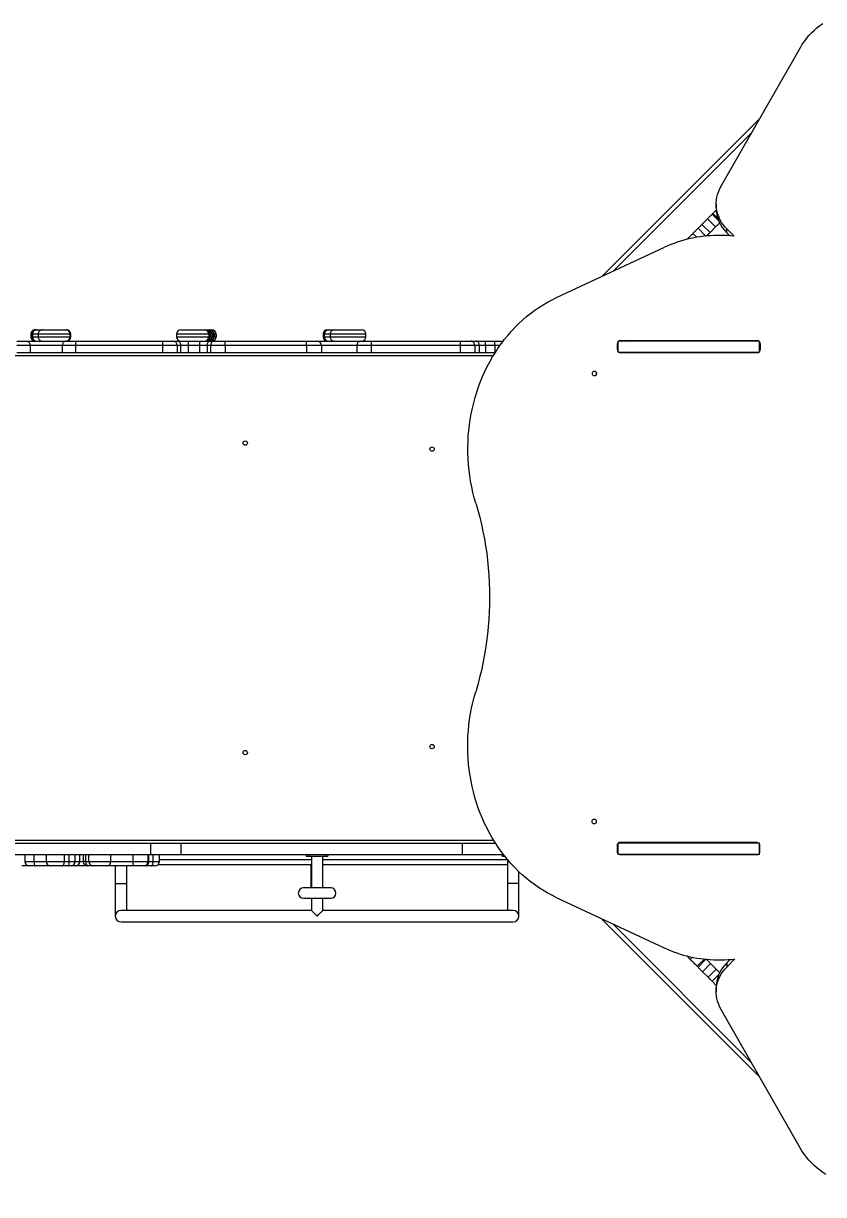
# Model space of a CAD drawing. Header units: millimetres. Extents: x -6796 to 9036, y -6828 to 5710.
# Drawn here: x 1293 to 2762, y -406 to 1743 of the extents above; entities that cross this region are included whole.
import ezdxf

# ---------------------------------------------------------------- set-up
doc = ezdxf.new("R2010")
doc.units = ezdxf.units.MM
doc.layers.add('DIKOM_РАЗМЕР_ЗОНА', color=7, linetype='Continuous')
doc.layers.add('DIKOM_РАЗМЕР_ОБЪЕКТА', color=7, linetype='Continuous')
doc.styles.add('style1', font='arial.ttf', dxfattribs={"width": 0.8})
doc.dimstyles.new('1-50', dxfattribs={"dimtxt": 300, "dimasz": 200, "dimexe": 100, "dimexo": 0, "dimgap": 100, "dimtad": 1, "dimtxsty": 'style1', "dimcen": 200, "dimclrd": 7, "dimclre": 7, "dimclrt": 7, "dimadec": 1, "dimazin": 2, "dimtfac": 1, "dimtmove": 0, "dimatfit": 2, "dimfxl": 0, "dimlwd": 25, "dimlwe": 18, "dimarcsym": 0})

# ---------------------------------------------------------------- blocks, each defined once
blk = doc.blocks.new('*D11')
at = {"layer": 'Defpoints', "color": 0, "transparency": 16777216}
for p in [(-5295.5, 688.9), (5479.4, 352.8), (5479.4, -5858.2)]:
    blk.add_point(p, dxfattribs=at)
at = {"layer": 'DIKOM_РАЗМЕР_ОБЪЕКТА', "color": 7, "lineweight": 18, "transparency": 16777216}
for p, q in [((-5295.5, 688.9), (-5295.5, -5958.2)), ((5479.4, 352.8), (5479.4, -5958.2))]:
    blk.add_line(p, q, dxfattribs=at)
at = {"layer": 'DIKOM_РАЗМЕР_ОБЪЕКТА', "color": 7, "lineweight": 25, "transparency": 16777216}
blk.add_line((-5095.5, -5858.2), (5279.4, -5858.2), dxfattribs=at)
at = {"layer": 'DIKOM_РАЗМЕР_ОБЪЕКТА', "color": 7, "transparency": 16777216}
for points in [[(-5095.5, -5824.9), (-5095.5, -5891.5), (-5295.5, -5858.2)], [(5279.4, -5824.9), (5279.4, -5891.5), (5479.4, -5858.2)]]:
    blk.add_solid(points, dxfattribs=at)
at = {"layer": 'DIKOM_РАЗМЕР_ОБЪЕКТА', "color": 7, "transparency": 16777216, "insert": (180.3, -5605), "char_height": 300, "attachment_point": 5, "style": 'style1'}
blk.add_mtext('10800', dxfattribs=at)
blk = doc.blocks.new('*D14')
at = {"layer": 'Defpoints', "color": 0, "transparency": 16777216}
for p in [(-6795.5, 688.9), (6979.4, 688.9), (6979.4, -6727.8)]:
    blk.add_point(p, dxfattribs=at)
at = {"layer": 'DIKOM_РАЗМЕР_ЗОНА', "color": 7, "lineweight": 18, "transparency": 16777216}
for p, q in [((-6795.5, 688.9), (-6795.5, -6827.8)), ((6979.4, 688.9), (6979.4, -6827.8))]:
    blk.add_line(p, q, dxfattribs=at)
at = {"layer": 'DIKOM_РАЗМЕР_ЗОНА', "color": 7, "lineweight": 25, "transparency": 16777216}
blk.add_line((-6595.5, -6727.8), (6779.4, -6727.8), dxfattribs=at)
at = {"layer": 'DIKOM_РАЗМЕР_ЗОНА', "color": 7, "transparency": 16777216}
for points in [[(-6595.5, -6694.5), (-6595.5, -6761.2), (-6795.5, -6727.8)], [(6779.4, -6694.5), (6779.4, -6761.2), (6979.4, -6727.8)]]:
    blk.add_solid(points, dxfattribs=at)
at = {"layer": 'DIKOM_РАЗМЕР_ЗОНА', "color": 7, "transparency": 16777216, "insert": (26, -6474.6), "char_height": 300, "attachment_point": 5, "style": 'style1'}
blk.add_mtext('13800', dxfattribs=at)

msp = doc.modelspace()

# ---------------------------------------------------------------- linework, layer by layer
at = {"color": 7, "linetype": 'Continuous', "lineweight": 15}
for p, q in [((2573.311, 1442.563), (2719.867, 1699.31)), ((2645.799, 1569.553), (2355.075, 1278.829)), ((2630.752, 1543.192), (2376.208, 1288.648)), ((2565.027, 1411.86), (2565.027, 1404.36)), ((2538.979, 1374.424), (2549.26, 1384.705)), ((2549.26, 1384.705), (2564.109, 1369.856)), ((2557.546, 1392.991), (2559.212, 1394.657)), ((2557.546, 1392.991), (2569.837, 1380.701)), ((2559.212, 1394.657), (2567.896, 1385.972)), ((2522.433, 1357.878), (2531.824, 1367.27)), ((2522.433, 1357.878), (2529.43, 1350.882)), ((2531.824, 1367.27), (2546.01, 1353.084)), ((2538.979, 1374.424), (2553.828, 1359.575)), ((2553.828, 1359.575), (2564.109, 1369.856)), ((2574.89, 1354.101), (2567.39, 1354.101)), ((2598.237, 1352.82), (2584.553, 1366.505)), ((2584.553, 1359.005), (2584.553, 1366.505)), ((2589.961, 1353.596), (2584.553, 1359.005)), ((2511.677, 1347.123), (2512.304, 1347.75)), ((2512.304, 1347.75), (2512.68, 1347.374)), ((2272.091, 1240.271), (2470.405, 1332.415)), ((1306.935, 1173.115), (1306.935, 1168.115)), ((1306.955, 1173.115), (1306.935, 1173.115)), ((1306.935, 1168.115), (1306.955, 1168.115)), ((1308.12, 1173.115), (1306.955, 1173.115)), ((1306.955, 1173.115), (1306.955, 1168.115)), ((1306.955, 1168.115), (1308.12, 1168.115)), ((1309.323, 1173.115), (1308.12, 1173.115)), ((1308.12, 1173.115), (1308.12, 1168.115)), ((1308.12, 1168.115), (1309.323, 1168.115)), ((1309.323, 1173.115), (1309.323, 1168.115)), ((1309.751, 1173.115), (1309.323, 1173.115)), ((1309.323, 1168.115), (1309.751, 1168.115)), ((1309.751, 1173.115), (1309.751, 1168.115)), ((1309.769, 1173.115), (1309.751, 1173.115)), ((1309.751, 1168.115), (1309.769, 1168.115)), ((1320.217, 1173.115), (1309.769, 1173.115)), ((1309.769, 1173.115), (1309.769, 1168.115)), ((1309.769, 1168.115), (1320.217, 1168.115)), ((1314.935, 1181.115), (1314.95, 1181.115)), ((1314.95, 1181.115), (1316.115, 1181.115)), ((1316.115, 1181.115), (1316.998, 1181.115)), ((1316.998, 1181.115), (1317.751, 1181.115)), ((1317.751, 1181.115), (1317.764, 1181.115)), ((1317.764, 1181.115), (1328.212, 1181.115)), ((1320.217, 1173.115), (1320.217, 1168.115)), ((1379.199, 1173.115), (1320.217, 1173.115)), ((1320.217, 1168.115), (1379.199, 1168.115)), ((1328.212, 1181.115), (1371.199, 1181.115)), ((1371.199, 1181.115), (1371.447, 1181.115)), ((1371.447, 1181.115), (1372.248, 1181.115)), ((1380.248, 1173.115), (1379.156, 1173.115)), ((1379.156, 1168.115), (1380.248, 1168.115)), ((1379.199, 1168.115), (1379.199, 1173.115)), ((1380.248, 1168.115), (1380.248, 1173.115)), ((1574.545, 1173.115), (1574.545, 1168.115)), ((1633.54, 1173.115), (1574.545, 1173.115)), ((1574.545, 1168.115), (1633.54, 1168.115)), ((1582.545, 1181.115), (1625.541, 1181.115)), ((1625.541, 1181.115), (1627.881, 1181.115)), ((1627.881, 1181.115), (1631.49, 1181.115)), ((1631.49, 1181.115), (1634.38, 1181.115)), ((1633.54, 1173.115), (1633.54, 1168.115)), ((1635.88, 1173.115), (1633.54, 1173.115)), ((1633.54, 1168.115), (1635.88, 1168.115)), ((1634.38, 1181.115), (1635.514, 1181.115)), ((1635.514, 1181.115), (1639.172, 1181.115)), ((1635.88, 1173.115), (1635.88, 1168.115)), ((1639.077, 1173.115), (1635.88, 1173.115)), ((1635.88, 1168.115), (1639.077, 1168.115)), ((1639.077, 1173.115), (1639.077, 1168.115)), ((1641.966, 1173.115), (1639.077, 1173.115)), ((1639.077, 1168.115), (1641.966, 1168.115)), ((1639.172, 1181.115), (1639.176, 1181.115)), ((1641.966, 1173.115), (1641.966, 1168.115)), ((1643.513, 1173.115), (1641.966, 1173.115)), ((1641.966, 1168.115), (1643.513, 1168.115)), ((1643.513, 1173.115), (1643.513, 1168.115)), ((1647.171, 1173.115), (1643.513, 1173.115)), ((1643.513, 1168.115), (1647.171, 1168.115)), ((1647.171, 1173.115), (1647.171, 1168.115)), ((1647.176, 1173.115), (1647.171, 1173.115)), ((1647.171, 1168.115), (1647.176, 1168.115)), ((1647.176, 1168.115), (1647.176, 1173.115)), ((1843.328, 1173.115), (1843.328, 1168.115)), ((1843.369, 1173.115), (1843.328, 1173.115)), ((1843.328, 1168.115), (1843.369, 1168.115)), ((1843.369, 1173.115), (1843.369, 1168.115)), ((1845.256, 1173.115), (1843.369, 1173.115)), ((1843.369, 1168.115), (1845.256, 1168.115)), ((1845.256, 1173.115), (1845.256, 1168.115)), ((1845.297, 1173.115), (1845.256, 1173.115)), ((1845.256, 1168.115), (1845.297, 1168.115)), ((1856.266, 1173.115), (1845.297, 1173.115)), ((1845.297, 1173.115), (1845.297, 1168.115)), ((1845.297, 1168.115), (1856.266, 1168.115)), ((1851.328, 1181.115), (1851.358, 1181.115)), ((1851.358, 1181.115), (1853.256, 1181.115)), ((1853.256, 1181.115), (1853.286, 1181.115)), ((1853.286, 1181.115), (1864.255, 1181.115)), ((1856.266, 1173.115), (1856.266, 1168.115)), ((1922.221, 1173.115), (1856.266, 1173.115)), ((1856.266, 1168.115), (1922.221, 1168.115)), ((1864.255, 1181.115), (1914.221, 1181.115)), ((1922.221, 1168.115), (1922.221, 1173.115)), ((2388.882, 1161.344), (2640.895, 1161.129)), ((1280.942, 1160.115), (1298.871, 1160.115)), ((1305.619, 1152.115), (1281.171, 1152.115)), ((1281.171, 1139.115), (1305.619, 1139.115)), ((1298.871, 1160.115), (1371.419, 1160.115)), ((1305.619, 1152.115), (1305.619, 1139.115)), ((1364.67, 1152.115), (1305.619, 1152.115)), ((1305.619, 1139.115), (1364.67, 1139.115)), ((1389.166, 1152.115), (1364.67, 1152.115)), ((1364.67, 1152.115), (1364.67, 1139.115)), ((1364.67, 1139.115), (1389.166, 1139.115)), ((1371.419, 1160.115), (1389.383, 1160.115)), ((1548.542, 1152.115), (1389.166, 1152.115)), ((1389.166, 1152.115), (1389.166, 1139.115)), ((1389.166, 1139.115), (1548.542, 1139.115)), ((1389.383, 1160.115), (1548.759, 1160.115)), ((1575.596, 1152.115), (1548.542, 1152.115)), ((1548.542, 1152.115), (1548.542, 1139.115)), ((1548.542, 1139.115), (1575.596, 1139.115)), ((1548.759, 1160.115), (1568.598, 1160.115)), ((1568.598, 1160.115), (1576.389, 1160.115)), ((1575.596, 1152.115), (1575.596, 1139.115)), ((1581.937, 1152.115), (1575.596, 1152.115)), ((1575.596, 1139.115), (1581.937, 1139.115)), ((1576.389, 1160.115), (1595.808, 1160.115)), ((1581.937, 1152.115), (1581.937, 1139.115)), ((1595.808, 1152.115), (1581.937, 1152.115)), ((1581.937, 1139.115), (1595.808, 1139.115)), ((1595.808, 1160.115), (1595.808, 1152.115)), ((1595.808, 1160.115), (1616.613, 1160.115)), ((1595.808, 1152.115), (1595.808, 1139.115)), ((1616.613, 1152.115), (1595.808, 1152.115)), ((1595.808, 1139.115), (1616.613, 1139.115)), ((1616.613, 1160.115), (1616.613, 1152.115)), ((1616.613, 1160.115), (1636.032, 1160.115)), ((1630.484, 1152.115), (1616.613, 1152.115)), ((1616.613, 1152.115), (1616.613, 1139.115)), ((1616.613, 1139.115), (1630.484, 1139.115)), ((1636.818, 1152.115), (1630.484, 1152.115)), ((1630.484, 1152.115), (1630.484, 1139.115)), ((1630.484, 1139.115), (1636.818, 1139.115)), ((1636.032, 1160.115), (1643.814, 1160.115)), ((1663.858, 1152.115), (1636.818, 1152.115)), ((1636.818, 1152.115), (1636.818, 1139.115)), ((1636.818, 1139.115), (1663.858, 1139.115)), ((1643.814, 1160.115), (1663.644, 1160.115)), ((1663.644, 1160.115), (1812.834, 1160.115)), ((1663.858, 1152.115), (1663.858, 1139.115)), ((1813.048, 1152.115), (1663.858, 1152.115)), ((1663.858, 1139.115), (1813.048, 1139.115)), ((1812.834, 1160.115), (1832.968, 1160.115)), ((1813.048, 1152.115), (1813.048, 1139.115)), ((1840.504, 1152.115), (1813.048, 1152.115)), ((1813.048, 1139.115), (1840.504, 1139.115)), ((1832.968, 1160.115), (1912.803, 1160.115)), ((1840.504, 1152.115), (1840.504, 1139.115)), ((1905.486, 1152.115), (1840.504, 1152.115)), ((1840.504, 1139.115), (1905.486, 1139.115)), ((1931.481, 1152.115), (1905.486, 1152.115)), ((1905.486, 1152.115), (1905.486, 1139.115)), ((1905.486, 1139.115), (1931.481, 1139.115)), ((1912.803, 1160.115), (1931.866, 1160.115)), ((2095.024, 1152.115), (1931.481, 1152.115)), ((1931.481, 1152.115), (1931.481, 1139.115)), ((1931.481, 1139.115), (2095.024, 1139.115)), ((1931.866, 1160.115), (2095.409, 1160.115)), ((2121.859, 1152.115), (2095.024, 1152.115)), ((2095.024, 1152.115), (2095.024, 1139.115)), ((2095.024, 1139.115), (2121.859, 1139.115)), ((2095.409, 1160.115), (2115.088, 1160.115)), ((2115.088, 1160.115), (2125.353, 1160.115)), ((2121.859, 1152.115), (2121.859, 1139.115)), ((2130.214, 1152.115), (2121.859, 1152.115)), ((2121.859, 1139.115), (2130.214, 1139.115)), ((2125.353, 1160.115), (2141.306, 1160.115)), ((2130.214, 1152.115), (2130.214, 1139.115)), ((2141.609, 1152.115), (2130.214, 1152.115)), ((2130.214, 1139.115), (2141.609, 1139.115)), ((2141.306, 1160.115), (2158.607, 1160.115)), ((2141.609, 1152.115), (2141.609, 1139.115)), ((2158.91, 1152.115), (2141.609, 1152.115)), ((2141.609, 1139.115), (2158.91, 1139.115)), ((2158.607, 1160.115), (2174.011, 1160.115)), ((2158.91, 1152.115), (2158.91, 1139.115)), ((2168.128, 1152.115), (2158.91, 1152.115)), ((2158.91, 1139.115), (2159.406, 1139.115)), ((2383.675, 1144.949), (2383.682, 1155.349)), ((2384.932, 1144.949), (2383.675, 1144.949)), ((2384.932, 1155.349), (2383.682, 1155.349)), ((2384.932, 1141.826), (2384.932, 1158.45)), ((2643.782, 1160.115), (2385.368, 1160.115)), ((2643.305, 1139.115), (2385.368, 1139.115)), ((2644.74, 1140.705), (2644.74, 1159.16)), ((2646.088, 1155.124), (2646.081, 1144.724)), ((784.314, 1134.115), (2156.305, 1134.115)), ((2640.951, 1138.729), (2388.868, 1138.944)), ((2396.368, 1138.944), (2388.868, 1138.944)), ((2641.131, 1138.735), (2396.368, 1138.944)), ((777.78, 239.115), (1526.66, 239.115)), ((2156.763, 244.115), (781.172, 244.115)), ((1526.66, 239.115), (1526.66, 218.115)), ((1526.66, 239.115), (1582.232, 239.115)), ((1582.232, 239.115), (1582.232, 218.115)), ((1582.232, 239.115), (2098.949, 239.115)), ((2098.949, 239.115), (2098.949, 218.115)), ((2098.949, 239.115), (2159.897, 239.115)), ((2384.932, 218.115), (2384.932, 239.115)), ((2644.74, 239.115), (2384.932, 239.115)), ((2640.375, 240.128), (2388.292, 240.344)), ((2644.74, 218.115), (2644.74, 239.115)), ((760.587, 218.115), (1526.66, 218.115)), ((1296.041, 218.115), (1296.041, 205.115)), ((1312.848, 205.115), (1312.848, 218.115)), ((1335.3, 218.115), (1335.3, 205.115)), ((1368.481, 205.115), (1368.481, 218.115)), ((1377.529, 205.115), (1377.529, 218.115)), ((1388.313, 205.115), (1388.313, 218.115)), ((1396.766, 205.115), (1396.766, 218.115)), ((1403.257, 218.115), (1403.257, 205.115)), ((1407.781, 205.115), (1407.781, 218.115)), ((1413.683, 205.115), (1413.683, 218.115)), ((1453.967, 205.115), (1453.967, 218.115)), ((1494.493, 205.115), (1494.493, 218.115)), ((1522.522, 205.115), (1522.522, 218.115)), ((1523.467, 205.115), (1523.467, 218.115)), ((1526.66, 218.115), (1582.232, 218.115)), ((1531.34, 205.115), (1531.34, 218.115)), ((1542.843, 205.115), (1542.843, 218.115)), ((1582.232, 218.115), (2098.949, 218.115)), ((1812.487, 218.115), (1812.487, 215.115)), ((1812.487, 215.115), (1817.487, 215.115)), ((1817.487, 218.115), (1817.487, 215.115)), ((1817.487, 215.115), (1847.487, 215.115)), ((1821.987, 215.115), (1821.987, 156.909)), ((1842.987, 156.909), (1842.987, 215.115)), ((1847.487, 218.115), (1847.487, 215.115)), ((1847.487, 215.115), (1852.487, 215.115)), ((1852.487, 218.115), (1852.487, 215.115)), ((2098.949, 218.115), (2174.663, 218.115)), ((2172.487, 218.115), (2172.487, 215.115)), ((2172.487, 215.115), (2177.006, 215.115)), ((2383.092, 234.348), (2383.085, 223.948)), ((2384.932, 223.948), (2383.085, 223.948)), ((2384.932, 234.348), (2383.092, 234.348)), ((2644.74, 218.115), (2384.932, 218.115)), ((2388.277, 217.944), (2640.291, 217.728)), ((2395.777, 217.944), (2388.277, 217.944)), ((2395.777, 217.944), (2640.531, 217.734)), ((2645.491, 223.724), (2645.497, 234.124)), ((1304.041, 197.115), (1290.564, 197.115)), ((1296.041, 205.115), (1312.848, 205.115)), ((1314.649, 197.115), (1304.041, 197.115)), ((1312.848, 205.115), (1335.3, 205.115)), ((1343.299, 197.115), (1314.649, 197.115)), ((1335.3, 205.115), (1368.481, 205.115)), ((1364.243, 197.115), (1343.299, 197.115)), ((1375.553, 197.115), (1364.243, 197.115)), ((1368.481, 205.115), (1377.529, 205.115)), ((1380.586, 197.115), (1375.553, 197.115)), ((1377.529, 205.115), (1388.313, 205.115)), ((1389.038, 197.115), (1380.586, 197.115)), ((1388.313, 205.115), (1396.766, 205.115)), ((1411.257, 197.115), (1389.038, 197.115)), ((1396.766, 205.115), (1403.257, 205.115)), ((1407.781, 205.115), (1403.257, 205.115)), ((1407.781, 205.115), (1413.683, 205.115)), ((1413.368, 197.115), (1411.257, 197.115)), ((1420.746, 197.115), (1413.368, 197.115)), ((1413.683, 205.115), (1453.967, 205.115)), ((1446.172, 197.115), (1420.746, 197.115)), ((1496.831, 197.115), (1446.172, 197.115)), ((1453.967, 205.115), (1494.493, 205.115)), ((1461.987, 197.115), (1461.987, 165.115)), ((1482.987, 165.115), (1482.987, 197.115)), ((1494.493, 205.115), (1522.522, 205.115)), ((1514.522, 197.115), (1496.831, 197.115)), ((1517.741, 197.115), (1514.522, 197.115)), ((1527.583, 197.115), (1517.741, 197.115)), ((1522.522, 205.115), (1523.467, 205.115)), ((1523.467, 205.115), (1531.34, 205.115)), ((1534.843, 197.115), (1527.583, 197.115)), ((1531.34, 205.115), (1542.843, 205.115)), ((1821.987, 199.115), (1540.135, 199.115)), ((1542.843, 209.115), (1821.987, 209.115)), ((1820.69, 199.115), (1820.697, 197.367)), ((1842.987, 209.115), (2181.888, 209.115)), ((2181.987, 199.115), (1842.987, 199.115)), ((2181.987, 208.997), (2181.987, 165.115)), ((2202.987, 165.115), (2202.987, 186.535)), ((1461.987, 165.115), (1461.987, 105.115)), ((1461.987, 165.115), (1482.987, 165.115)), ((1482.987, 115.615), (1482.987, 165.115)), ((1857.487, 156.909), (1807.487, 156.909)), ((2181.987, 165.115), (2181.987, 115.615)), ((2202.987, 165.115), (2181.987, 165.115)), ((2202.987, 105.115), (2202.987, 165.115)), ((1807.487, 137.909), (1857.487, 137.909)), ((1821.987, 137.909), (1821.987, 115.529)), ((1842.987, 115.542), (1842.987, 137.909)), ((2271.431, 139.37), (2469.581, 46.91)), ((1822.054, 115.615), (1472.487, 115.615)), ((2192.487, 115.615), (1842.902, 115.615)), ((1472.487, 94.615), (2192.487, 94.615)), ((2354.193, 100.752), (2645.179, -190.234)), ((2375.404, 90.854), (2630.132, -163.873)), ((2517.683, 25.57), (2511.22, 32.033)), ((2517.683, 25.57), (2521.741, 29.628)), ((2530.179, 13.074), (2543.395, 26.29)), ((2531.845, 11.408), (2546.429, 25.992)), ((2566.923, 25.057), (2574.423, 25.057)), ((2584.554, 11.725), (2599.341, 26.512)), ((2584.554, 19.225), (2590.997, 25.668)), ((2531.845, 11.408), (2530.179, 13.074)), ((2540.131, 3.122), (2554.98, 17.972)), ((2550.412, -7.159), (2540.131, 3.122)), ((2550.412, -7.159), (2565.262, 7.69)), ((2565.262, 7.69), (2554.98, 17.972)), ((2584.554, 19.225), (2584.554, 11.725)), ((2557.567, -14.313), (2570.158, -1.722)), ((2565.176, -21.923), (2557.567, -14.313)), ((2565.029, -26.131), (2565.029, -33.631)), ((2719.868, -321.081), (2573.313, -64.333))]:
    msp.add_line(p, q, dxfattribs=at)
at = {"color": 7, "linetype": 'Continuous', "lineweight": 15, "flags": 128}
for points in [[(2719.867, 1699.31), (2723.267, 1704.92), (2726.98, 1710.379), (2730.996, 1715.675), (2735.305, 1720.795), (2739.897, 1725.727), (2744.761, 1730.459), (2749.886, 1734.98), (2755.259, 1739.279), (2760.868, 1743.347)], [(2584.553, 1366.505), (2581.086, 1370.223), (2577.924, 1374.139), (2575.081, 1378.235), (2572.571, 1382.491), (2570.405, 1386.886), (2568.595, 1391.401), (2567.148, 1396.012), (2566.072, 1400.699), (2565.371, 1405.439), (2565.05, 1410.21), (2565.109, 1414.989), (2565.548, 1419.752), (2566.365, 1424.478), (2567.557, 1429.145), (2569.117, 1433.728), (2571.038, 1438.208), (2573.311, 1442.563)], [(2559.212, 1394.657), (2560.398, 1395.843), (2561.737, 1397.182), (2563.209, 1398.654), (2564.791, 1400.237), (2565.146, 1400.591)], [(2549.26, 1384.705), (2550.446, 1385.891), (2551.618, 1387.063), (2552.76, 1388.205), (2553.857, 1389.302), (2554.897, 1390.343), (2555.867, 1391.312), (2556.754, 1392.199), (2557.546, 1392.991)], [(2564.109, 1369.856), (2565.296, 1371.042), (2566.467, 1372.214), (2567.609, 1373.355), (2568.707, 1374.453), (2569.747, 1375.493), (2570.716, 1376.463), (2571.438, 1377.185)], [(2512.304, 1347.75), (2513.686, 1349.131), (2515.061, 1350.506), (2516.414, 1351.859), (2517.734, 1353.179), (2519.008, 1354.453), (2520.223, 1355.668), (2521.369, 1356.814), (2522.433, 1357.878)], [(2531.824, 1367.27), (2532.579, 1368.024), (2533.388, 1368.833), (2534.244, 1369.69), (2535.142, 1370.587), (2536.072, 1371.517), (2537.027, 1372.472), (2537.999, 1373.444), (2538.979, 1374.424)], [(2547.472, 1353.218), (2548.237, 1353.984), (2549.094, 1354.84), (2549.991, 1355.738), (2550.921, 1356.668), (2551.876, 1357.623), (2552.848, 1358.594), (2553.828, 1359.575)], [(2123.835, 862.916), (2121.011, 872.786), (2118.484, 882.764), (2116.259, 892.836), (2114.336, 902.991), (2112.72, 913.218), (2111.412, 923.502), (2110.413, 933.833), (2109.724, 944.198), (2109.347, 954.584), (2109.282, 964.979), (2109.528, 975.37), (2110.086, 985.745), (2110.955, 996.091), (2112.135, 1006.397), (2113.622, 1016.649), (2115.416, 1026.835), (2117.515, 1036.944), (2119.916, 1046.963), (2122.616, 1056.879), (2125.612, 1066.682), (2128.9, 1076.359), (2132.477, 1085.898), (2136.338, 1095.289), (2140.478, 1104.519), (2144.892, 1113.579), (2149.576, 1122.456), (2154.523, 1131.141), (2159.728, 1139.622), (2165.184, 1147.89), (2170.885, 1155.935), (2176.824, 1163.748), (2182.994, 1171.317), (2189.387, 1178.636), (2195.996, 1185.694), (2202.813, 1192.484), (2209.829, 1198.997), (2217.037, 1205.225), (2224.427, 1211.161), (2231.991, 1216.798), (2239.719, 1222.129), (2247.603, 1227.148), (2255.633, 1231.848), (2263.798, 1236.224), (2272.091, 1240.271)], [(1298.871, 1160.115), (1300.187, 1159.961), (1301.453, 1159.506), (1302.62, 1158.767), (1303.642, 1157.772), (1304.482, 1156.559), (1305.105, 1155.176), (1305.489, 1153.676), (1305.619, 1152.115)], [(1371.419, 1160.115), (1370.102, 1159.961), (1368.836, 1159.506), (1367.669, 1158.767), (1366.647, 1157.772), (1365.807, 1156.559), (1365.184, 1155.176), (1364.8, 1153.676), (1364.67, 1152.115)], [(1576.389, 1160.115), (1577.472, 1159.961), (1578.512, 1159.506), (1579.472, 1158.767), (1580.312, 1157.772), (1581.002, 1156.559), (1581.515, 1155.176), (1581.831, 1153.676), (1581.937, 1152.115)], [(1636.032, 1160.115), (1634.95, 1159.961), (1633.909, 1159.506), (1632.949, 1158.767), (1632.109, 1157.772), (1631.419, 1156.559), (1630.906, 1155.176), (1630.59, 1153.676), (1630.484, 1152.115)], [(2121.859, 1152.115), (2121.729, 1153.676), (2121.344, 1155.176), (2120.718, 1156.559), (2119.876, 1157.772), (2118.85, 1158.767), (2117.679, 1159.506), (2116.409, 1159.961), (2115.088, 1160.115)], [(2130.214, 1152.115), (2130.12, 1153.676), (2129.844, 1155.176), (2129.394, 1156.559), (2128.79, 1157.772), (2128.053, 1158.767), (2127.213, 1159.506), (2126.301, 1159.961), (2125.353, 1160.115)], [(2388.868, 1138.944), (2387.854, 1139.061), (2387.642, 1139.115)], [(2396.368, 1138.944), (2395.354, 1139.061), (2395.142, 1139.115)], [(2642.72, 1139.115), (2641.955, 1138.857), (2640.951, 1138.729)], [(2341.648, 1105.084), (2342.721, 1104.905), (2343.707, 1104.384), (2344.526, 1103.563), (2345.112, 1102.509), (2345.417, 1101.307), (2345.416, 1100.055), (2345.11, 1098.853), (2344.523, 1097.8), (2343.702, 1096.981), (2342.716, 1096.462), (2341.642, 1096.284), (2340.568, 1096.463), (2339.582, 1096.984), (2338.763, 1097.805), (2338.177, 1098.859), (2337.873, 1100.061), (2337.873, 1101.314), (2338.18, 1102.515), (2338.767, 1103.568), (2339.587, 1104.387), (2340.574, 1104.907), (2341.648, 1105.084)], [(2345.337, 1100.521), (2345.359, 1100.741), (2345.432, 1101.171)], [(2123.835, 862.916), (2127.569, 850.057), (2131.012, 837.091), (2134.164, 824.025), (2137.02, 810.87), (2139.581, 797.634), (2141.843, 784.325), (2143.806, 770.954), (2145.468, 757.528), (2146.828, 744.056), (2147.885, 730.549), (2148.638, 717.014), (2149.088, 703.462), (2149.232, 689.9), (2149.073, 676.339), (2148.608, 662.787), (2147.84, 649.254), (2146.768, 635.748), (2145.393, 622.279), (2143.716, 608.855), (2141.739, 595.486), (2139.461, 582.181), (2136.886, 568.949), (2134.015, 555.798), (2130.849, 542.737), (2127.391, 529.776), (2123.643, 516.922)], [(2271.431, 139.37), (2263.146, 143.431), (2254.987, 147.82), (2246.964, 152.533), (2239.088, 157.565), (2231.367, 162.908), (2223.811, 168.557), (2216.43, 174.505), (2209.231, 180.745), (2202.223, 187.268), (2195.416, 194.068), (2188.817, 201.137), (2182.433, 208.465), (2176.274, 216.044), (2170.345, 223.864), (2164.655, 231.918), (2159.209, 240.194), (2154.015, 248.683), (2149.079, 257.374), (2144.407, 266.258), (2140.004, 275.323), (2135.875, 284.559), (2132.027, 293.955), (2128.462, 303.499), (2125.186, 313.18), (2122.202, 322.986), (2119.514, 332.905), (2117.125, 342.926), (2115.038, 353.037), (2113.256, 363.225), (2111.781, 373.478), (2110.614, 383.784), (2109.757, 394.13), (2109.211, 404.505), (2108.976, 414.895), (2109.053, 425.288), (2109.442, 435.672), (2110.142, 446.035), (2111.153, 456.363), (2112.473, 466.644), (2114.101, 476.866), (2116.034, 487.017), (2118.271, 497.085), (2120.808, 507.057), (2123.643, 516.922)], [(2341.121, 283.084), (2342.194, 282.905), (2343.18, 282.384), (2344, 281.563), (2344.585, 280.509), (2344.89, 279.307), (2344.889, 278.055), (2344.583, 276.854), (2343.996, 275.801), (2343.176, 274.981), (2342.189, 274.462), (2341.115, 274.284), (2340.042, 274.464), (2339.055, 274.985), (2338.236, 275.805), (2337.65, 276.86), (2337.346, 278.061), (2337.346, 279.314), (2337.653, 280.515), (2338.24, 281.568), (2339.06, 282.388), (2340.047, 282.907), (2341.121, 283.084)], [(2388.277, 217.944), (2387.264, 218.06), (2387.049, 218.115)], [(2395.777, 217.944), (2394.764, 218.06), (2394.549, 218.115)], [(2642.13, 218.115), (2641.304, 217.843), (2640.291, 217.728)], [(1312.848, 205.115), (1312.882, 203.554), (1312.985, 202.053), (1313.151, 200.67), (1313.375, 199.458), (1313.648, 198.463), (1313.96, 197.724), (1314.297, 197.269), (1314.649, 197.115)], [(1364.243, 197.115), (1365.07, 197.269), (1365.865, 197.724), (1366.597, 198.463), (1367.24, 199.458), (1367.767, 200.67), (1368.158, 202.053), (1368.399, 203.554), (1368.481, 205.115)], [(1375.553, 197.115), (1375.938, 197.269), (1376.309, 197.724), (1376.651, 198.463), (1376.95, 199.458), (1377.196, 200.67), (1377.378, 202.053), (1377.491, 203.554), (1377.529, 205.115)], [(1413.368, 197.115), (1412.278, 197.269), (1411.23, 197.724), (1410.264, 198.463), (1409.417, 199.458), (1408.722, 200.67), (1408.206, 202.053), (1407.888, 203.554), (1407.781, 205.115)], [(1496.831, 197.115), (1496.375, 197.269), (1495.936, 197.724), (1495.532, 198.463), (1495.178, 199.458), (1494.887, 200.67), (1494.671, 202.053), (1494.538, 203.554), (1494.493, 205.115)], [(1517.741, 197.115), (1518.858, 197.269), (1519.932, 197.724), (1520.922, 198.463), (1521.79, 199.458), (1522.502, 200.67), (1523.031, 202.053), (1523.357, 203.554), (1523.467, 205.115)], [(1527.583, 197.115), (1528.316, 197.269), (1529.021, 197.724), (1529.67, 198.463), (1530.239, 199.458), (1530.707, 200.67), (1531.054, 202.053), (1531.268, 203.554), (1531.34, 205.115)], [(1820.697, 197.367), (1820.697, 197.367), (1820.89, 197.368), (1821.441, 197.37), (1821.987, 197.373)], [(2530.179, 13.074), (2528.994, 14.26), (2527.654, 15.599), (2526.182, 17.072), (2524.6, 18.654), (2522.932, 20.321), (2521.206, 22.048), (2519.447, 23.807), (2517.683, 25.57)], [(2554.98, 17.972), (2553.794, 19.158), (2552.623, 20.329), (2551.481, 21.471), (2550.383, 22.569), (2549.343, 23.609), (2548.373, 24.579), (2547.487, 25.465), (2547.013, 25.939)], [(2540.131, 3.122), (2538.945, 4.309), (2537.773, 5.48), (2536.631, 6.622), (2535.534, 7.72), (2534.494, 8.76), (2533.524, 9.729), (2532.637, 10.616), (2531.845, 11.408)], [(2573.313, -64.333), (2571.039, -59.978), (2569.118, -55.499), (2567.558, -50.915), (2566.367, -46.249), (2565.549, -41.523), (2565.11, -36.759), (2565.051, -31.98), (2565.373, -27.21), (2566.073, -22.469), (2567.15, -17.782), (2568.596, -13.171), (2570.407, -8.656), (2572.572, -4.261), (2575.082, -0.005), (2577.926, 4.091), (2581.088, 8.007), (2584.554, 11.725)], [(2571.595, 1.357), (2570.853, 2.099), (2569.996, 2.956), (2569.099, 3.853), (2568.169, 4.783), (2567.213, 5.738), (2566.242, 6.71), (2565.262, 7.69)], [(2557.567, -14.313), (2556.812, -13.559), (2556.003, -12.75), (2555.147, -11.893), (2554.249, -10.996), (2553.319, -10.066), (2552.364, -9.111), (2551.392, -8.139), (2550.412, -7.159)], [(2766.701, -368.942), (2760.87, -365.117), (2755.261, -361.049), (2749.887, -356.75), (2744.762, -352.229), (2739.898, -347.497), (2735.306, -342.565), (2730.997, -337.445), (2726.982, -332.149), (2723.269, -326.69), (2719.868, -321.081)]]:
    msp.add_lwpolyline(points, dxfattribs=at)
at = {"color": 7, "linetype": 'Continuous', "lineweight": 15}
for centre in [(1700.487, 973.115), (2043.487, 962.115), (1700.487, 405.115), (2043.487, 416.115)]:
    msp.add_circle(centre, 4, dxfattribs=at)
for centre, radius, start, end in [((2628.931, 1404.99), 63.907, 180.564661, 226.018845), ((2567.789, 1124.604), 229.498, 90.099759, 115.108842), ((2574.885, 1128.876), 225.225, 84.309209, 89.998753), ((1314.935, 1173.115), 8, 90, 180), ((1314.935, 1168.115), 8, 180, 270), ((1314.953, 1173.117), 7.998, 90.017453, 180.017562), ((1314.953, 1168.112), 7.998, 179.982438, 269.982547), ((1316.117, 1173.117), 7.998, 90.017453, 180.017562), ((1316.117, 1168.112), 7.998, 179.982438, 269.982547), ((1317.164, 1173.274), 7.842, 91.215928, 181.165588), ((1317.164, 1167.955), 7.842, 178.834412, 268.784072), ((1317.751, 1173.115), 8, 90, 180), ((1317.751, 1168.115), 8, 180, 270), ((1317.767, 1173.117), 7.998, 90.017453, 180.017562), ((1317.767, 1168.112), 7.998, 179.982438, 269.982547), ((1328.214, 1173.117), 7.998, 90.017453, 180.017562), ((1328.214, 1168.112), 7.998, 179.982438, 269.982547), ((1371.199, 1173.115), 8, 0, 90), ((1371.199, 1168.115), 8, 270, 0), ((1371.382, 1173.439), 7.676, 30.239795, 89.517112), ((1371.382, 1167.791), 7.676, 270.482888, 329.760205), ((1372.248, 1173.115), 8, 0, 90), ((1372.248, 1168.115), 8, 270, 0), ((1582.545, 1173.115), 8, 90, 180), ((1582.545, 1168.115), 8, 180, 270), ((1625.541, 1173.115), 7.999, 359.996133, 89.995329), ((1625.541, 1168.114), 7.999, 270.004671, 0.003867), ((1627.88, 1173.115), 7.999, 359.996133, 89.995329), ((1627.88, 1168.114), 7.999, 270.004671, 0.003867), ((1631.278, 1173.316), 7.801, 358.519653, 88.438947), ((1631.278, 1167.913), 7.801, 271.561053, 1.480347), ((1634.167, 1173.316), 7.801, 358.519653, 88.438947), ((1634.167, 1167.913), 7.801, 271.561053, 1.480347), ((1635.514, 1173.115), 7.999, 359.996133, 89.995329), ((1635.514, 1168.114), 7.999, 270.004671, 0.003867), ((1639.172, 1173.115), 7.999, 359.996133, 89.995329), ((1639.172, 1168.114), 7.999, 270.004671, 0.003867), ((1639.176, 1173.115), 8, 0, 90), ((1639.176, 1168.115), 8, 270, 0), ((1851.328, 1173.115), 8, 90, 180), ((1851.328, 1168.115), 8, 180, 270), ((1851.364, 1173.12), 7.995, 90.040166, 180.038435), ((1851.364, 1168.11), 7.995, 179.961565, 269.959834), ((1853.256, 1173.115), 8, 90, 180), ((1853.256, 1168.115), 8, 180, 270), ((1853.291, 1173.12), 7.995, 90.039307, 180.039293), ((1853.291, 1168.109), 7.995, 179.960707, 269.960693), ((1864.261, 1173.12), 7.995, 90.040166, 180.038435), ((1864.261, 1168.11), 7.995, 179.961565, 269.959834), ((1914.221, 1173.115), 8, 0, 90), ((1914.221, 1168.115), 8, 270, 0), ((2388.935, 1156.546), 4.799, 90.628418, 131.94737), ((2396.445, 1156.53), 4.817, 93.608726, 131.917521), ((2640.457, 1155.503), 5.643, 356.155329, 85.547122), ((1463.107, 1154.115), 73.968, 175.347163, 181.54927), ((1622.536, 1154.112), 74.021, 175.34854, 181.546187), ((1568.061, 1152.585), 7.549, 356.432848, 85.920474), ((1644.352, 1152.585), 7.549, 94.086614, 183.57361), ((1589.075, 1154.113), 74.81, 358.469466, 4.601681), ((1738.265, 1154.113), 74.81, 358.469466, 4.601681), ((1832.729, 1152.34), 7.778, 358.340457, 88.238659), ((1913.161, 1152.442), 7.681, 92.666453, 182.439301), ((1973.304, 1154.111), 41.871, 171.755266, 182.731897), ((2136.847, 1154.111), 41.871, 171.755266, 182.731897), ((2088.583, 1154.111), 53.063, 357.843832, 6.496392), ((2105.912, 1154.113), 53.036, 357.840753, 6.497765), ((2176.946, 1154.864), 5.881, 122.406549, 163.945681), ((2390.092, 1144.857), 6.417, 179.178031, 222.592864), ((2390.057, 1155.448), 6.376, 137.34954, 180.894506), ((2639.948, 1144.554), 6.135, 303.167565, 1.584438), ((2350.406, 1100.684), 5.072, 171.141279, 188.858721), ((2349.879, 278.684), 5.071, 171.14051, 188.85949), ((2389.438, 234.454), 6.347, 135.224598, 180.958662), ((2388.344, 235.546), 4.798, 90.623663, 131.940346), ((2395.855, 235.528), 4.819, 93.61502, 131.899696), ((2640.265, 235.4), 4.73, 51.766834, 88.666755), ((2638.794, 234.152), 6.704, 359.760958, 27.500792), ((2389.472, 223.85), 6.388, 179.118645, 224.712221), ((2638.79, 223.704), 6.701, 332.617786, 0.170829), ((1304.041, 205.115), 8, 180, 270), ((1343.299, 205.115), 8, 180, 270), ((1380.447, 204.981), 7.867, 271.011217, 0.975008), ((1388.899, 204.981), 7.867, 271.010323, 0.975019), ((1411.257, 205.115), 8, 180, 270), ((1421.245, 204.674), 7.575, 176.661514, 266.217662), ((1446.068, 205.014), 7.899, 270.755523, 0.734572), ((1514.522, 205.115), 8, 270, 0), ((1534.843, 205.115), 8, 270, 0), ((1807.487, 147.409), 9.5, 90, 270), ((1857.487, 147.409), 9.5, 270, 90), ((1472.487, 105.115), 10.5, 90, 180), ((2192.487, 105.115), 10.5, 0, 90), ((1472.487, 105.115), 10.5, 180, 270), ((2192.487, 105.115), 10.5, 270, 0), ((2567.438, 255.086), 230.029, 244.823084, 269.871507), ((2574.411, 250.442), 225.385, 270.003047, 276.08685), ((2629.339, -26.935), 64.315, 134.133257, 179.283237)]:
    msp.add_arc(centre, radius, start, end, dxfattribs=at)
for points, knots in [([(1820.697, 197.367), (1820.7, 196.67), (1820.709, 194.649), (1820.723, 191.31), (1820.741, 187.382), (1820.759, 183.517), (1820.777, 179.74), (1820.794, 176.074), (1820.812, 172.542), (1820.829, 169.166), (1820.846, 165.97), (1820.862, 162.966), (1820.878, 160.198), (1820.89, 158.173), (1820.896, 157.163), (1820.898, 156.909)], [0, 0, 0, 0, 0.04432258, 0.12859864, 0.21289138, 0.29718477, 0.38147868, 0.46577609, 0.55007464, 0.63437757, 0.71868266, 0.80299703, 0.88731805, 0.97165273, 1, 1, 1, 1]), ([(1832.487, 105.115), (1832.482, 105.12), (1831.684, 105.902), (1830.074, 107.496), (1827.956, 109.586), (1826.156, 111.372), (1824.467, 113.057), (1823.01, 114.526), (1822.077, 115.491), (1822.074, 115.518), (1822.072, 115.529)], [0, 0, 0, 0, 0.00104485, 0.16796243, 0.33976383, 0.45977776, 0.58262002, 0.76151725, 0.90371944, 1, 1, 1, 1]), ([(1842.916, 115.542), (1842.937, 115.56), (1843.034, 115.642), (1842.542, 115.123), (1841.649, 114.209), (1840.495, 113.046), (1839.159, 111.711), (1837.5, 110.064), (1835.232, 107.82), (1833.517, 106.133), (1832.492, 105.12), (1832.487, 105.115)], [0, 0, 0, 0, 0.03589355, 0.16200918, 0.2949238, 0.39653825, 0.50103919, 0.64034463, 0.78359518, 0.9989601, 1, 1, 1, 1])]:
    msp.add_open_spline(points, degree=3, knots=knots, dxfattribs=at)

# ---------------------------------------------------------------- dimensions: what is measured, and where the dimension line sits
at = {"layer": 'DIKOM_РАЗМЕР_ЗОНА', "color": 3}
dim = msp.add_linear_dim(base=(6979.369, -6727.833), p1=(-6795.523, 688.881), p2=(6979.369, 688.881), text='13800', dimstyle='1-50', dxfattribs=at)
dim.commit()
dim.dimension.update_dxf_attribs({"geometry": '*D14', "text_midpoint": (26.027, -6727.833), "dimtype": 160})
at = {"layer": 'DIKOM_РАЗМЕР_ОБЪЕКТА', "color": 3}
dim = msp.add_linear_dim(base=(5479.369, -5858.185), p1=(-5295.523, 688.88), p2=(5479.369, 352.849), text='10800', dimstyle='1-50', dxfattribs=at)
dim.commit()
dim.dimension.update_dxf_attribs({"geometry": '*D11', "text_midpoint": (180.342, -5858.185), "dimtype": 160})

doc.saveas('drawing.dxf')
